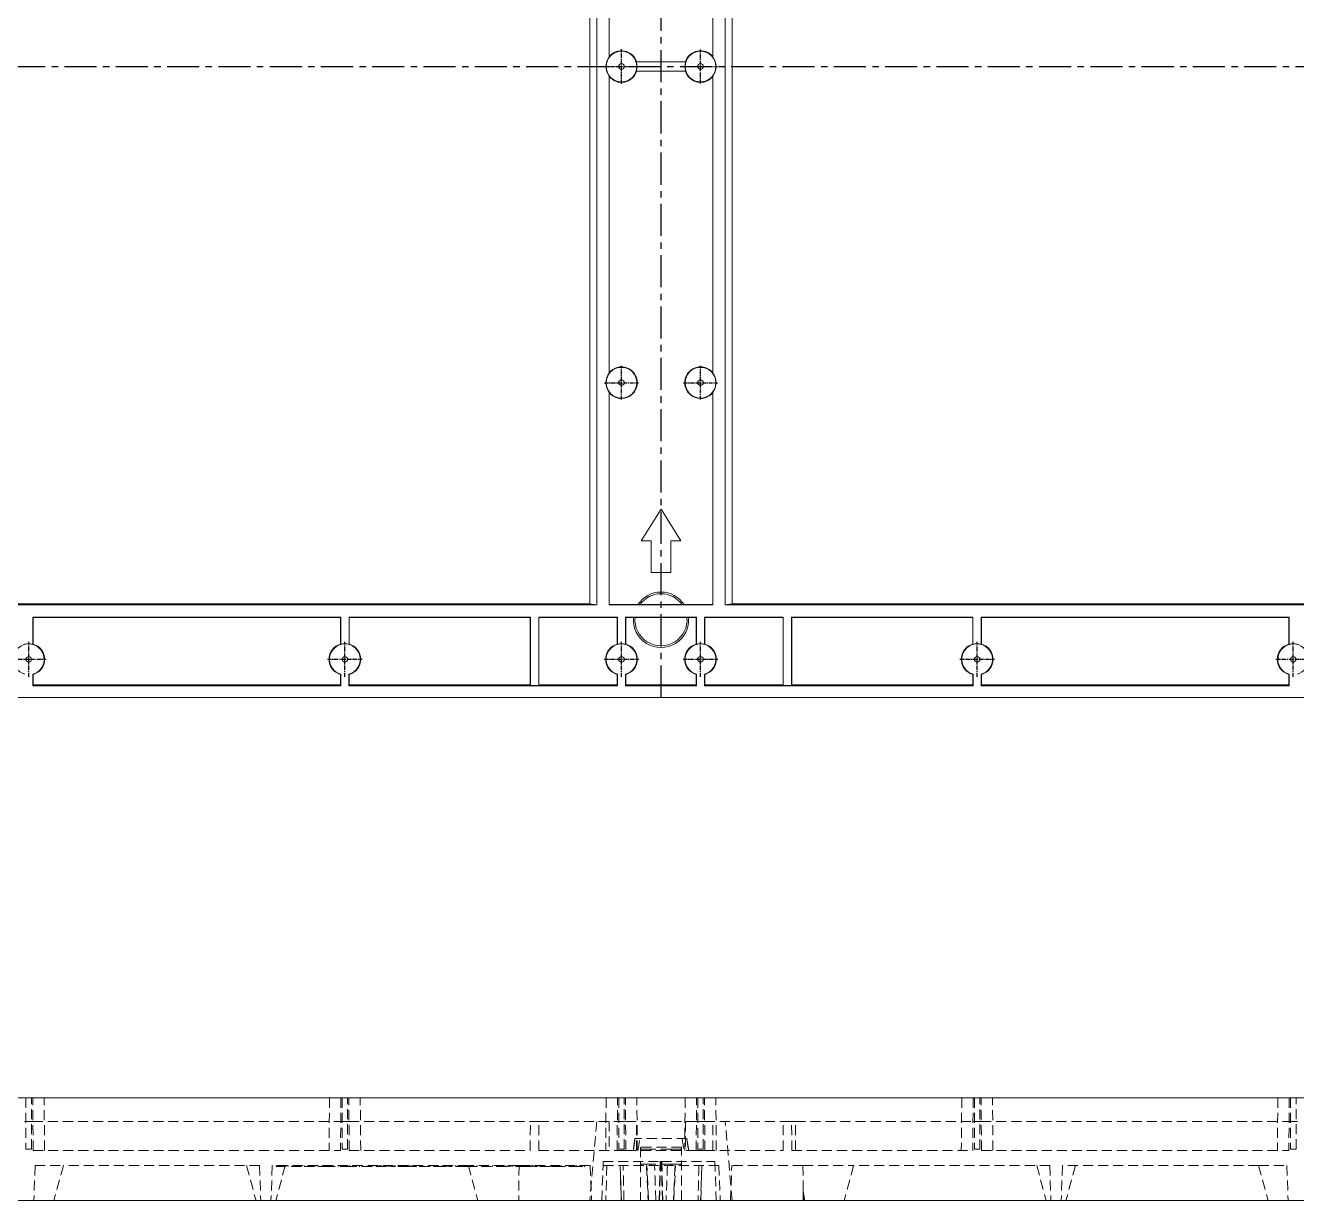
# Model space of a CAD drawing. Header units: millimetres. Extents: x 2761 to 3266, y -58 to 524.
# Drawn here: x 2931 to 3091.8, y 227.9 to 376.5 of the extents above; entities that cross this region are included whole.
import ezdxf

# ---------------------------------------------------------------- set-up
doc = ezdxf.new("R2010")
doc.units = ezdxf.units.MM
doc.linetypes.add('CENTER', pattern=[10.16, 6.35, -1.27, 1.27, -1.27])
doc.linetypes.add('HIDDEN', pattern=[1.905, 1.27, -0.635])

msp = doc.modelspace()

# ---------------------------------------------------------------- linework, layer by layer
at = {"color": 1, "linetype": 'CENTER', "ltscale": 0.6388}
for p, q in [((3011.409, 291.492), (3011.409, 451.192)), ((2851.559, 371.342), (3171.259, 371.342))]:
    msp.add_line(p, q, dxfattribs=at)
at = {"color": 7, "linetype": 'Continuous', "lineweight": 15}
for p, q in [((3002.402, 303.342), (3002.402, 439.342)), ((3003.277, 439.429), (3003.277, 303.255)), ((3019.54, 303.255), (3019.54, 439.429)), ((3020.415, 439.342), (3020.415, 303.342)), ((3004.861, 372.56), (3004.861, 410.124)), ((3017.956, 410.124), (3017.956, 372.56)), ((3008.285, 371.939), (3014.532, 371.939)), ((3004.861, 332.56), (3004.861, 370.124)), ((3014.532, 370.745), (3008.285, 370.745)), ((3017.956, 370.124), (3017.956, 332.56)), ((3004.861, 303.255), (3004.861, 330.124)), ((3017.956, 330.124), (3017.956, 303.255)), ((3011.409, 315.322), (3008.909, 311.322)), ((3013.909, 311.322), (3011.409, 315.322)), ((3008.909, 311.322), (3010.159, 311.322)), ((3010.159, 311.322), (3010.159, 307.322)), ((3012.659, 311.322), (3013.909, 311.322)), ((3012.659, 307.322), (3012.659, 311.322)), ((3012.659, 307.322), (3010.159, 307.322)), ((2868.409, 303.342), (3002.402, 303.342)), ((3003.277, 303.255), (2868.409, 303.255)), ((3003.277, 303.255), (3002.402, 303.342)), ((3008.494, 303.287), (3004.861, 303.287)), ((3017.956, 303.255), (3004.861, 303.255)), ((3014.077, 303.274), (3008.741, 303.274)), ((3017.956, 303.287), (3014.323, 303.287)), ((3020.415, 303.342), (3019.54, 303.255)), ((3154.409, 303.255), (3019.54, 303.255)), ((3020.415, 303.342), (3154.409, 303.342)), ((2931.93, 301.671), (2970.887, 301.671)), ((2931.93, 298.241), (2931.93, 301.671)), ((2931.962, 301.639), (2931.93, 301.671)), ((2931.962, 298.266), (2931.962, 301.639)), ((2931.962, 301.639), (2970.855, 301.639)), ((2970.855, 301.639), (2970.887, 301.671)), ((2970.855, 298.266), (2970.855, 301.639)), ((2970.887, 301.671), (2970.887, 298.241)), ((2971.93, 301.671), (2994.887, 301.671)), ((2971.93, 298.241), (2971.93, 301.671)), ((2971.962, 301.639), (2971.93, 301.671)), ((2971.962, 301.639), (2994.855, 301.639)), ((2971.962, 298.266), (2971.962, 301.639)), ((2994.855, 301.639), (2994.887, 301.671)), ((2994.855, 293.108), (2994.855, 301.639)), ((2994.887, 301.671), (2994.887, 293.044)), ((2995.93, 301.671), (3005.887, 301.671)), ((2995.93, 293.044), (2995.93, 301.671)), ((2995.962, 301.639), (2995.93, 301.671)), ((2995.962, 301.639), (3005.855, 301.639)), ((2995.962, 293.108), (2995.962, 301.639)), ((3005.855, 301.639), (3005.887, 301.671)), ((3005.855, 298.266), (3005.855, 301.639)), ((3005.887, 298.241), (3005.887, 301.671)), ((3015.887, 301.671), (3006.93, 301.671)), ((3006.93, 301.671), (3006.93, 298.241)), ((3006.93, 301.671), (3006.962, 301.639)), ((3006.962, 301.639), (3006.962, 298.266)), ((3006.962, 301.639), (3007.918, 301.639)), ((3014.688, 301.652), (3008.129, 301.652)), ((3014.899, 301.639), (3015.855, 301.639)), ((3015.855, 301.639), (3015.887, 301.671)), ((3015.855, 301.639), (3015.855, 298.266)), ((3015.887, 298.241), (3015.887, 301.671)), ((3016.93, 301.671), (3026.887, 301.671)), ((3016.93, 301.671), (3016.93, 298.241)), ((3016.962, 301.639), (3016.93, 301.671)), ((3016.962, 298.266), (3016.962, 301.639)), ((3016.962, 301.639), (3026.855, 301.639)), ((3026.855, 301.639), (3026.887, 301.671)), ((3026.855, 293.108), (3026.855, 301.639)), ((3026.887, 301.671), (3026.887, 293.044)), ((3027.93, 293.044), (3027.93, 301.688)), ((3027.962, 293.108), (3027.962, 301.654)), ((3028.409, 301.671), (3050.887, 301.671)), ((3028.409, 301.639), (3028.409, 301.671)), ((3028.409, 301.639), (3050.855, 301.639)), ((3050.855, 301.639), (3050.887, 301.671)), ((3050.855, 298.266), (3050.855, 301.639)), ((3050.887, 301.671), (3050.887, 298.241)), ((3051.93, 301.671), (3090.887, 301.671)), ((3051.93, 298.241), (3051.93, 301.671)), ((3051.962, 301.639), (3051.93, 301.671)), ((3051.962, 298.266), (3051.962, 301.639)), ((3051.962, 301.639), (3090.855, 301.639)), ((3090.855, 301.639), (3090.887, 301.671)), ((3090.855, 298.266), (3090.855, 301.639)), ((3090.887, 301.671), (3090.887, 298.241)), ((2931.904, 292.992), (2931.904, 294.463)), ((2931.962, 293.108), (2931.962, 294.419)), ((2970.855, 293.108), (2970.855, 294.419)), ((2970.914, 294.463), (2970.914, 292.992)), ((2971.904, 292.992), (2971.904, 294.463)), ((2971.962, 293.108), (2971.962, 294.419)), ((3005.855, 294.419), (3005.855, 293.108)), ((3005.914, 294.463), (3005.914, 292.992)), ((3006.904, 292.992), (3006.904, 294.463)), ((3006.962, 294.419), (3006.962, 293.108)), ((3015.855, 294.419), (3015.855, 293.108)), ((3015.914, 294.463), (3015.914, 292.992)), ((3016.904, 292.992), (3016.904, 294.463)), ((3016.962, 294.419), (3016.962, 293.108)), ((3050.855, 293.108), (3050.855, 294.419)), ((3050.914, 294.463), (3050.914, 292.992)), ((3051.904, 292.992), (3051.904, 294.463)), ((3051.962, 293.108), (3051.962, 294.419)), ((3090.855, 293.108), (3090.855, 294.419)), ((3090.914, 294.463), (3090.914, 292.992)), ((2931.962, 293.108), (2931.904, 292.992)), ((2931.904, 292.992), (2970.914, 292.992)), ((2931.962, 293.108), (2970.855, 293.108)), ((2970.914, 292.992), (2970.855, 293.108)), ((2971.962, 293.108), (2971.904, 292.992)), ((2971.904, 292.992), (3005.914, 292.992)), ((2971.962, 293.108), (2994.855, 293.108)), ((2994.855, 293.108), (2994.887, 293.044)), ((2994.887, 293.044), (2995.93, 293.044)), ((2995.962, 293.108), (2995.93, 293.044)), ((2995.962, 293.108), (3005.855, 293.108)), ((3005.855, 293.108), (3005.914, 292.992)), ((3006.962, 293.108), (3006.904, 292.992)), ((3006.904, 292.992), (3015.914, 292.992)), ((3006.962, 293.108), (3015.855, 293.108)), ((3015.855, 293.108), (3015.914, 292.992)), ((3016.962, 293.108), (3016.904, 292.992)), ((3016.904, 292.992), (3050.914, 292.992)), ((3016.962, 293.108), (3026.855, 293.108)), ((3026.855, 293.108), (3026.887, 293.044)), ((3026.887, 293.044), (3027.93, 293.044)), ((3027.962, 293.108), (3027.93, 293.044)), ((3027.962, 293.108), (3050.855, 293.108)), ((3050.914, 292.992), (3050.855, 293.108)), ((3051.962, 293.108), (3051.904, 292.992)), ((3051.904, 292.992), (3090.914, 292.992)), ((3051.962, 293.108), (3090.855, 293.108)), ((3090.914, 292.992), (3090.855, 293.108)), ((2851.559, 291.492), (3171.259, 291.492)), ((2851.559, 240.862), (3171.259, 240.862)), ((2851.899, 227.862), (3170.918, 227.862))]:
    msp.add_line(p, q, dxfattribs=at)
at = {"color": 1, "linetype": 'CENTER', "ltscale": 0.080052}
for p, q in [((3006.409, 369.141), (3006.409, 373.544)), ((3004.207, 371.342), (3008.61, 371.342)), ((2931.409, 294.141), (2931.409, 298.544)), ((2971.409, 294.141), (2971.409, 298.544)), ((3006.409, 294.141), (3006.409, 298.544)), ((3016.409, 294.141), (3016.409, 298.544)), ((3051.409, 294.141), (3051.409, 298.544)), ((3091.409, 294.141), (3091.409, 298.544)), ((2929.207, 296.342), (2933.61, 296.342)), ((2969.207, 296.342), (2973.61, 296.342)), ((3004.207, 296.342), (3008.61, 296.342)), ((3014.207, 296.342), (3018.61, 296.342)), ((3049.207, 296.342), (3053.61, 296.342)), ((3089.207, 296.342), (3093.61, 296.342))]:
    msp.add_line(p, q, dxfattribs=at)
at = {"color": 1, "linetype": 'CENTER', "ltscale": 0.077731}
for p, q in [((3016.409, 369.205), (3016.409, 373.48)), ((3014.271, 371.342), (3018.546, 371.342)), ((3006.409, 329.205), (3006.409, 333.48)), ((3016.409, 329.205), (3016.409, 333.48)), ((3004.271, 331.342), (3008.546, 331.342)), ((3014.271, 331.342), (3018.546, 331.342))]:
    msp.add_line(p, q, dxfattribs=at)
at = {"color": 8, "linetype": 'HIDDEN', "lineweight": 0}
for p, q in [((2931.059, 240.862), (2931.059, 234.362)), ((2931.759, 234.362), (2931.759, 240.862)), ((2931.962, 234.212), (2931.904, 240.862)), ((2933.41, 234.212), (2933.352, 240.862)), ((2969.465, 240.862), (2969.407, 234.212)), ((2970.914, 240.862), (2970.855, 234.212)), ((2971.059, 240.862), (2971.059, 234.362)), ((2971.759, 234.362), (2971.759, 240.862)), ((2971.962, 234.212), (2971.904, 240.862)), ((2973.41, 234.212), (2973.352, 240.862)), ((3004.465, 240.862), (3004.407, 234.212)), ((3005.855, 234.212), (3005.914, 240.862)), ((3006.059, 240.862), (3006.059, 234.362)), ((3006.759, 234.362), (3006.759, 240.862)), ((3006.962, 234.212), (3006.904, 240.862)), ((3008.41, 234.212), (3008.352, 240.862)), ((3014.465, 240.862), (3014.407, 234.212)), ((3015.855, 234.212), (3015.914, 240.862)), ((3016.059, 240.862), (3016.059, 234.362)), ((3016.759, 234.362), (3016.759, 240.862)), ((3016.962, 234.212), (3016.904, 240.862)), ((3018.41, 234.212), (3018.352, 240.862)), ((3049.465, 240.862), (3049.407, 234.212)), ((3050.914, 240.862), (3050.855, 234.212)), ((3051.059, 240.862), (3051.059, 234.362)), ((3051.759, 234.362), (3051.759, 240.862)), ((3051.962, 234.212), (3051.904, 240.862)), ((3053.41, 234.212), (3053.352, 240.862)), ((3089.465, 240.862), (3089.407, 234.212)), ((3090.914, 240.862), (3090.855, 234.212)), ((3091.059, 240.862), (3091.059, 234.362)), ((3091.759, 234.362), (3091.759, 240.862)), ((2931.93, 237.862), (2930.887, 237.862)), ((2931.93, 237.862), (2970.887, 237.862)), ((2971.93, 237.862), (2970.887, 237.862)), ((2971.93, 237.862), (2994.887, 237.862)), ((2994.855, 234.212), (2994.887, 237.862)), ((2994.887, 237.862), (2995.93, 237.862)), ((2995.962, 234.212), (2995.93, 237.862)), ((2995.93, 237.862), (3005.887, 237.862)), ((3003.277, 237.862), (3002.402, 227.862)), ((3004.861, 237.862), (3004.861, 234.212)), ((3006.93, 237.862), (3005.887, 237.862)), ((3015.887, 237.862), (3006.93, 237.862)), ((3016.93, 237.862), (3015.887, 237.862)), ((3016.93, 237.862), (3026.887, 237.862)), ((3017.956, 234.212), (3017.956, 237.862)), ((3020.415, 227.862), (3019.54, 237.862)), ((3026.855, 234.212), (3026.887, 237.862)), ((3026.887, 237.862), (3027.93, 237.862)), ((3027.962, 234.212), (3027.93, 237.862)), ((3027.93, 237.862), (3028.409, 237.862)), ((3028.409, 234.212), (3028.409, 237.862)), ((3028.409, 237.862), (3050.887, 237.862)), ((3051.93, 237.862), (3050.887, 237.862)), ((3051.93, 237.862), (3090.887, 237.862)), ((3091.93, 237.862), (3090.887, 237.862)), ((3008.115, 235.705), (3007.905, 234.212)), ((3014.702, 235.705), (3008.115, 235.705)), ((3014.912, 234.212), (3014.702, 235.705)), ((2931.059, 234.362), (2931.759, 234.362)), ((2931.962, 234.212), (2970.855, 234.212)), ((2971.059, 234.362), (2971.759, 234.362)), ((2971.962, 234.212), (2994.855, 234.212)), ((2995.962, 234.212), (3005.855, 234.212)), ((3006.962, 234.212), (3005.855, 234.212)), ((3006.059, 234.362), (3006.759, 234.362)), ((3006.962, 234.212), (3015.855, 234.212)), ((3013.996, 234.628), (3008.821, 234.628)), ((3008.821, 234.628), (3008.821, 227.862)), ((3008.909, 234.212), (3008.909, 234.363)), ((3008.909, 234.363), (3010.159, 234.363)), ((3012.659, 234.363), (3010.159, 234.363)), ((3010.159, 234.212), (3010.159, 234.363)), ((3011.409, 234.212), (3011.409, 234.363)), ((3012.659, 234.212), (3012.659, 234.363)), ((3012.659, 234.363), (3013.909, 234.363)), ((3013.909, 234.212), (3013.909, 234.363)), ((3013.996, 227.862), (3013.996, 234.628)), ((3014.899, 234.212), (3014.878, 234.362)), ((3016.962, 234.212), (3015.855, 234.212)), ((3016.059, 234.362), (3016.759, 234.362)), ((3016.962, 234.212), (3026.855, 234.212)), ((3027.962, 234.212), (3050.855, 234.212)), ((3051.059, 234.362), (3051.759, 234.362)), ((3051.962, 234.212), (3090.855, 234.212)), ((3091.059, 234.362), (3091.759, 234.362)), ((2932.215, 232.311), (2932.06, 227.862)), ((2932.215, 232.311), (2935.785, 232.311)), ((2935.785, 232.311), (2934.57, 227.862)), ((2960.602, 232.311), (2935.785, 232.311)), ((2958.947, 232.311), (2960.162, 227.862)), ((2960.602, 232.311), (2960.757, 227.862)), ((2962.215, 232.311), (2962.06, 227.862)), ((2987.032, 232.311), (2962.215, 232.311)), ((2963.87, 232.311), (2962.655, 227.862)), ((2962.726, 232.162), (2962.726, 232.311)), ((2962.822, 232.162), (2962.822, 232.311)), ((2963.208, 232.162), (2963.208, 232.311)), ((2963.305, 232.162), (2963.305, 232.311)), ((2963.576, 232.162), (2963.576, 232.311)), ((2963.656, 232.162), (2963.656, 232.311)), ((2964.212, 232.162), (2964.212, 232.311)), ((2964.233, 232.162), (2964.233, 232.311)), ((2964.245, 232.162), (2964.245, 232.311)), ((2964.842, 232.162), (2964.842, 232.311)), ((2964.897, 232.162), (2964.897, 232.311)), ((2965.383, 232.143), (2965.383, 232.329)), ((2965.867, 232.143), (2965.867, 232.329)), ((2966.253, 232.162), (2966.253, 232.311)), ((2966.253, 232.162), (2967.654, 232.162)), ((2967.654, 232.162), (2967.654, 232.311)), ((2968.041, 232.162), (2968.041, 232.311)), ((2968.041, 232.162), (2968.476, 232.162)), ((2968.476, 232.162), (2968.476, 232.311)), ((2968.476, 232.162), (2968.911, 232.162)), ((2968.815, 232.162), (2968.815, 232.311)), ((2968.911, 232.162), (2968.911, 232.311)), ((2968.911, 232.162), (2970.554, 232.162)), ((2970.02, 232.162), (2970.02, 232.311)), ((2970.554, 232.162), (2970.554, 232.311)), ((2970.843, 232.329), (2970.843, 232.143)), ((2970.893, 232.162), (2970.893, 232.311)), ((2971.227, 232.162), (2971.227, 232.311)), ((2971.279, 232.329), (2971.279, 232.143)), ((2971.327, 232.162), (2971.327, 232.311)), ((2971.402, 232.162), (2971.402, 232.311)), ((2971.502, 232.162), (2971.502, 232.311)), ((2971.931, 232.162), (2971.931, 232.311)), ((2971.941, 232.162), (2971.941, 232.311)), ((2971.964, 232.162), (2971.964, 232.311)), ((2972.026, 232.162), (2972.026, 232.311)), ((2972.043, 232.162), (2972.043, 232.311)), ((2972.375, 232.162), (2972.375, 232.311)), ((2972.427, 232.162), (2972.427, 232.311)), ((2972.598, 232.162), (2972.598, 232.311)), ((2972.72, 232.162), (2972.72, 232.311)), ((2972.826, 232.143), (2972.826, 232.329)), ((2972.826, 232.162), (2972.826, 232.311)), ((2972.868, 232.162), (2972.868, 232.311)), ((2973.26, 232.143), (2973.26, 232.329)), ((2973.55, 232.162), (2973.55, 232.311)), ((2973.55, 232.162), (2974.952, 232.162)), ((2974.952, 232.162), (2974.952, 232.311)), ((2975.387, 232.162), (2975.387, 232.311)), ((2975.387, 232.162), (2977.754, 232.162)), ((2975.435, 232.329), (2975.435, 232.143)), ((2975.734, 232.162), (2975.734, 232.311)), ((2975.786, 232.162), (2975.786, 232.311)), ((2975.869, 232.329), (2975.869, 232.143)), ((2976.06, 232.162), (2976.06, 232.311)), ((2976.549, 232.162), (2976.549, 232.311)), ((2976.558, 232.162), (2976.558, 232.311)), ((2976.846, 232.162), (2976.846, 232.311)), ((2976.964, 232.162), (2976.964, 232.311)), ((2977.075, 232.162), (2977.075, 232.311)), ((2977.183, 232.162), (2977.183, 232.311)), ((2977.271, 232.162), (2977.271, 232.311)), ((2977.358, 232.162), (2977.358, 232.311)), ((2977.704, 232.162), (2977.704, 232.311)), ((2977.706, 232.162), (2977.706, 232.311)), ((2977.754, 232.162), (2977.754, 232.311)), ((2978.141, 232.329), (2978.141, 232.143)), ((2978.335, 232.329), (2978.335, 232.143)), ((2978.458, 232.162), (2978.458, 232.311)), ((2978.576, 232.329), (2978.576, 232.143)), ((2978.769, 232.329), (2978.769, 232.143)), ((2978.832, 232.162), (2978.832, 232.311)), ((2978.93, 232.162), (2978.93, 232.311)), ((2978.987, 232.162), (2978.987, 232.311)), ((2979.283, 232.162), (2979.283, 232.311)), ((2979.319, 232.162), (2979.319, 232.311)), ((2979.343, 232.162), (2979.343, 232.311)), ((2979.361, 232.162), (2979.361, 232.311)), ((2979.476, 232.162), (2979.476, 232.311)), ((2979.546, 232.162), (2979.546, 232.311)), ((2979.597, 232.162), (2979.597, 232.311)), ((2979.778, 232.162), (2979.778, 232.311)), ((2979.978, 232.162), (2979.978, 232.311)), ((2980.026, 232.162), (2980.026, 232.311)), ((2980.11, 232.162), (2980.11, 232.311)), ((2980.413, 232.162), (2980.413, 232.311)), ((2980.461, 232.162), (2980.461, 232.311)), ((2980.847, 232.162), (2980.847, 232.311)), ((2980.847, 232.162), (2982.249, 232.162)), ((2982.249, 232.162), (2982.249, 232.311)), ((2982.635, 232.329), (2982.635, 232.143)), ((2982.828, 232.162), (2982.828, 232.311)), ((2982.913, 232.162), (2982.913, 232.311)), ((2982.946, 232.162), (2982.946, 232.311)), ((2983.071, 232.329), (2983.071, 232.143)), ((2983.273, 232.162), (2983.273, 232.311)), ((2983.717, 232.162), (2983.717, 232.311)), ((2983.828, 232.162), (2983.828, 232.311)), ((2983.831, 232.162), (2983.831, 232.311)), ((2984.169, 232.162), (2984.169, 232.311)), ((2984.219, 232.162), (2984.219, 232.311)), ((2984.372, 232.162), (2984.372, 232.311)), ((2984.472, 232.162), (2984.472, 232.311)), ((2984.472, 232.162), (2984.488, 232.162)), ((2984.52, 232.162), (2984.52, 232.311)), ((2984.61, 232.162), (2984.61, 232.311)), ((2984.906, 232.162), (2984.906, 232.311)), ((2984.956, 232.162), (2984.956, 232.311)), ((2985.438, 232.329), (2985.438, 232.143)), ((2985.725, 232.162), (2985.725, 232.311)), ((2985.831, 232.162), (2985.831, 232.311)), ((2985.921, 232.329), (2985.921, 232.143)), ((2986.112, 232.162), (2986.112, 232.311)), ((2986.269, 232.162), (2986.269, 232.311)), ((2986.33, 232.162), (2986.33, 232.311)), ((2986.753, 232.162), (2986.753, 232.311)), ((2986.758, 232.162), (2986.753, 232.162)), ((2986.758, 232.162), (2986.758, 232.311)), ((2986.758, 232.162), (2987.661, 232.162)), ((2986.761, 232.162), (2986.761, 232.311)), ((2986.809, 232.162), (2986.809, 232.311)), ((2987.032, 232.311), (2988.247, 227.862)), ((2993.445, 232.311), (2987.032, 232.311)), ((2987.661, 232.162), (2987.661, 232.311)), ((2987.661, 232.162), (2988.145, 232.162)), ((2988.145, 232.162), (2988.145, 232.311)), ((2988.676, 232.162), (2988.676, 232.311)), ((2988.676, 232.162), (2990.077, 232.162)), ((2990.077, 232.162), (2990.077, 232.311)), ((2990.609, 232.162), (2990.609, 232.311)), ((2990.719, 232.162), (2990.719, 232.311)), ((2991.093, 232.162), (2991.093, 232.311)), ((2991.31, 232.162), (2991.31, 232.311)), ((2991.604, 232.162), (2991.604, 232.311)), ((2991.962, 232.162), (2991.962, 232.311)), ((2992.108, 232.162), (2992.108, 232.311)), ((2992.227, 232.162), (2992.108, 232.162)), ((2992.349, 232.162), (2992.349, 232.311)), ((2992.591, 232.143), (2992.591, 232.329)), ((2992.591, 232.162), (2992.591, 232.311)), ((2993.025, 232.329), (2993.025, 232.143)), ((2993.123, 232.162), (2993.123, 232.311)), ((2993.173, 232.162), (2993.173, 232.311)), ((2993.294, 232.162), (2993.294, 232.311)), ((2993.445, 232.311), (2993.425, 227.862)), ((3002.46, 232.311), (2993.445, 232.311)), ((2993.509, 232.329), (2993.509, 232.143)), ((2993.599, 232.162), (2993.599, 232.311)), ((2993.605, 232.162), (2993.605, 232.311)), ((2993.639, 232.162), (2993.639, 232.311)), ((2993.651, 232.162), (2993.651, 232.311)), ((2993.838, 232.162), (2993.838, 232.311)), ((2993.895, 232.162), (2993.895, 232.311)), ((2993.905, 232.162), (2993.905, 232.311)), ((2994.349, 232.162), (2994.349, 232.311)), ((2994.397, 232.162), (2994.397, 232.311)), ((2994.427, 232.162), (2994.427, 232.311)), ((2994.445, 232.162), (2994.445, 232.311)), ((2994.502, 232.162), (2994.502, 232.311)), ((2994.865, 232.162), (2994.865, 232.311)), ((2995.016, 232.162), (2995.016, 232.311)), ((2995.071, 232.162), (2995.071, 232.311)), ((2995.091, 232.162), (2995.091, 232.311)), ((2995.166, 232.162), (2995.166, 232.311)), ((2995.201, 232.143), (2995.201, 232.329)), ((2995.345, 232.162), (2995.345, 232.311)), ((2995.513, 232.162), (2995.345, 232.162)), ((2995.532, 232.162), (2995.532, 232.311)), ((2995.635, 232.162), (2995.635, 232.311)), ((2995.683, 232.143), (2995.683, 232.329)), ((2995.828, 232.162), (2995.828, 232.311)), ((2996.071, 232.162), (2996.071, 232.311)), ((2996.071, 232.162), (2997.472, 232.162)), ((2996.645, 232.162), (2996.645, 232.311)), ((2997.472, 232.162), (2997.472, 232.311)), ((2997.472, 232.162), (2997.954, 232.162)), ((2997.686, 232.162), (2997.686, 232.311)), ((2997.954, 232.162), (2997.954, 232.311)), ((2997.954, 232.162), (2999.357, 232.162)), ((2998.786, 232.162), (2998.786, 232.311)), ((2999.357, 232.162), (2999.357, 232.311)), ((2999.743, 232.162), (2999.743, 232.311)), ((3000.199, 232.162), (3000.199, 232.311)), ((3000.227, 232.162), (3000.227, 232.311)), ((3000.443, 232.162), (3000.443, 232.311)), ((3000.736, 232.162), (3000.736, 232.311)), ((3001.097, 232.162), (3001.097, 232.311)), ((3001.24, 232.162), (3001.24, 232.311)), ((3001.361, 232.162), (3001.24, 232.162)), ((3001.483, 232.162), (3001.483, 232.311)), ((3001.724, 232.143), (3001.724, 232.329)), ((3001.724, 232.162), (3001.724, 232.311)), ((3002.46, 232.311), (3002.616, 227.862)), ((3003.918, 227.862), (3004.074, 232.311)), ((3004.091, 232.808), (3004.074, 232.311)), ((3018.743, 232.311), (3004.074, 232.311)), ((3004.091, 232.808), (3011.357, 232.808)), ((3004.572, 232.311), (3004.416, 227.862)), ((3006.229, 232.311), (3006.384, 227.862)), ((3010.159, 232.46), (3008.909, 232.46)), ((3008.909, 232.46), (3008.909, 232.311)), ((3009.569, 232.311), (3009.795, 227.862)), ((3009.843, 227.862), (3009.617, 232.311)), ((3010.159, 232.46), (3010.159, 232.311)), ((3012.659, 232.46), (3010.159, 232.46)), ((3011.19, 227.862), (3011.309, 232.808)), ((3011.357, 232.808), (3011.238, 227.862)), ((3011.357, 232.808), (3011.46, 232.808)), ((3011.409, 232.46), (3011.409, 232.311)), ((3011.579, 227.862), (3011.46, 232.808)), ((3011.46, 232.808), (3018.228, 232.808)), ((3011.508, 232.808), (3011.627, 227.862)), ((3012.659, 232.46), (3012.659, 232.311)), ((3013.909, 232.46), (3012.659, 232.46)), ((3013.2, 232.311), (3012.974, 227.862)), ((3013.022, 227.862), (3013.248, 232.311)), ((3013.909, 232.46), (3013.909, 232.311)), ((3016.433, 227.862), (3016.588, 232.311)), ((3018.228, 232.808), (3018.401, 227.862)), ((3018.743, 232.311), (3018.899, 227.862)), ((3020.201, 227.862), (3020.357, 232.311)), ((3029.372, 232.311), (3020.357, 232.311)), ((3029.372, 232.311), (3029.386, 229.119)), ((3029.372, 232.311), (3035.785, 232.311)), ((3035.785, 232.311), (3034.57, 227.862)), ((3060.602, 232.311), (3035.785, 232.311)), ((3058.947, 232.311), (3060.162, 227.862)), ((3060.602, 232.311), (3060.757, 227.862)), ((3062.215, 232.311), (3062.06, 227.862)), ((3087.032, 232.311), (3062.215, 232.311)), ((3063.87, 232.311), (3062.655, 227.862)), ((3087.032, 232.311), (3088.247, 227.862)), ((3087.032, 232.311), (3090.602, 232.311)), ((3090.602, 232.311), (3090.757, 227.862)), ((3029.386, 229.119), (3029.392, 227.862))]:
    msp.add_line(p, q, dxfattribs=at)
at = {"color": 7, "linetype": 'Continuous', "lineweight": 15, "flags": 128}
for points in [[(3007.918, 301.639), (3008.014, 301.645), (3008.129, 301.652)], [(3014.688, 301.652), (3014.727, 301.65), (3014.878, 301.641), (3014.899, 301.639)], [(3027.962, 301.654), (3027.945, 301.672), (3027.93, 301.688)], [(2931.962, 298.266), (2931.945, 298.253), (2931.93, 298.241)], [(2970.855, 298.266), (2970.872, 298.253), (2970.887, 298.241)], [(2971.962, 298.266), (2971.945, 298.253), (2971.93, 298.241)], [(3005.855, 298.266), (3005.872, 298.253), (3005.887, 298.241)], [(3006.962, 298.266), (3006.96, 298.265), (3006.93, 298.241)], [(3015.855, 298.266), (3015.876, 298.25), (3015.887, 298.241)], [(3016.962, 298.266), (3016.96, 298.265), (3016.93, 298.241)], [(3050.855, 298.266), (3050.872, 298.253), (3050.887, 298.241)], [(3051.962, 298.266), (3051.945, 298.253), (3051.93, 298.241)], [(3090.855, 298.266), (3090.872, 298.253), (3090.887, 298.241)], [(2931.904, 294.463), (2931.937, 294.437), (2931.96, 294.42), (2931.962, 294.419)], [(2971.904, 294.463), (2971.937, 294.437), (2971.96, 294.42), (2971.962, 294.419)], [(3051.904, 294.463), (3051.937, 294.437), (3051.96, 294.42), (3051.962, 294.419)]]:
    msp.add_lwpolyline(points, dxfattribs=at)
at = {"color": 8, "linetype": 'HIDDEN', "lineweight": 0, "flags": 128}
for points in [[(3008.319, 234.212), (3008.289, 237.428), (3008.285, 237.862)], [(3014.532, 237.862), (3014.528, 237.428), (3014.498, 234.212)], [(3007.918, 234.212), (3008.014, 234.889), (3008.129, 235.705)], [(3014.688, 235.705), (3014.727, 235.426), (3014.878, 234.362), (3014.899, 234.212)], [(2966.253, 232.311), (2966.253, 232.311)], [(2966.253, 232.162), (2966.253, 232.162)], [(2967.654, 232.311), (2967.654, 232.311)], [(2967.654, 232.162), (2967.654, 232.162)], [(2968.041, 232.311), (2968.041, 232.311)], [(2968.041, 232.162), (2968.041, 232.162)], [(2968.476, 232.311), (2968.476, 232.311)], [(2968.476, 232.311), (2968.476, 232.311)], [(2968.476, 232.162), (2968.476, 232.162)], [(2968.476, 232.162), (2968.476, 232.162)], [(2968.911, 232.311), (2968.911, 232.311)], [(2968.911, 232.311), (2968.911, 232.311)], [(2968.911, 232.162), (2968.911, 232.162)], [(2968.911, 232.162), (2968.911, 232.162)], [(2970.554, 232.311), (2970.554, 232.311)], [(2970.554, 232.162), (2970.554, 232.162)], [(2973.55, 232.311), (2973.55, 232.311)], [(2973.55, 232.162), (2973.55, 232.162)], [(2974.952, 232.311), (2974.952, 232.311)], [(2974.952, 232.162), (2974.952, 232.162)], [(2975.387, 232.311), (2975.387, 232.311)], [(2975.387, 232.162), (2975.387, 232.162)], [(2980.847, 232.311), (2980.847, 232.311)], [(2980.847, 232.162), (2980.847, 232.162)], [(2982.249, 232.311), (2982.249, 232.311)], [(2982.249, 232.162), (2982.249, 232.162)], [(2982.828, 232.311), (2982.828, 232.311)], [(2982.828, 232.162), (2982.828, 232.162)], [(2987.661, 232.311), (2987.661, 232.311)], [(2987.661, 232.311), (2987.661, 232.311)], [(2987.661, 232.162), (2987.661, 232.162)], [(2987.661, 232.162), (2987.661, 232.162)], [(2988.145, 232.311), (2988.145, 232.311)], [(2988.145, 232.162), (2988.145, 232.162)], [(2988.676, 232.311), (2988.676, 232.311)], [(2988.676, 232.162), (2988.676, 232.162)], [(2990.077, 232.311), (2990.077, 232.311)], [(2990.077, 232.162), (2990.077, 232.162)], [(2997.472, 232.311), (2997.472, 232.311)], [(2997.472, 232.162), (2997.472, 232.162)], [(2997.954, 232.311), (2997.954, 232.311)], [(2997.954, 232.162), (2997.954, 232.162)]]:
    msp.add_lwpolyline(points, dxfattribs=at)
at = {"color": 7, "linetype": 'Continuous', "lineweight": 15}
for centre, radius in [((3006.409, 371.342), 1.943), ((3016.409, 371.342), 1.943), ((3006.409, 371.342), 0.35), ((3016.409, 371.342), 0.35), ((3006.409, 331.342), 1.943), ((3016.409, 331.342), 1.943), ((3006.409, 331.342), 0.35), ((3016.409, 331.342), 0.35), ((2931.409, 296.342), 0.35), ((2971.409, 296.342), 0.35), ((3006.409, 296.342), 0.35), ((3016.409, 296.342), 0.35), ((3051.409, 296.342), 0.35), ((3091.409, 296.342), 0.35)]:
    msp.add_circle(centre, radius, dxfattribs=at)
for centre, radius, start, end in [((3006.409, 371.342), 2.001, 17.35632, 140.64903), ((3016.409, 371.342), 2.001, 39.35097, 162.64368), ((3006.409, 371.342), 1.969, 141.79292, 218.20708), ((3006.409, 371.342), 1.969, 342.35389, 17.64611), ((3016.409, 371.342), 1.969, 162.35389, 197.64611), ((3016.409, 371.342), 1.969, 321.79292, 38.20708), ((3006.409, 371.342), 2.001, 219.35097, 342.64368), ((3016.409, 371.342), 2.001, 197.35632, 320.64903), ((3006.409, 331.342), 2.001, 219.35097, 140.64903), ((3016.409, 331.342), 2.001, 39.35097, 320.64903), ((3006.409, 331.342), 1.969, 141.79292, 218.20708), ((3016.409, 331.342), 1.969, 321.79292, 38.20708), ((3011.409, 301.342), 3.504, 33.71269, 146.28731), ((3011.409, 301.342), 3.294, 35.90341, 144.09659), ((3011.409, 301.342), 3.504, 175.1336, 4.8664), ((3011.409, 301.342), 3.294, 174.59533, 5.40467), ((3028.409, 308.342), 6.671, 265.88397, 270), ((3028.409, 308.342), 6.703, 266.17644, 270), ((2931.409, 296.342), 1.943, 284.75737, 255.24263), ((2931.409, 296.342), 1.969, 74.65482, 105.34518), ((2931.409, 296.342), 2.001, 286.04161, 73.95839), ((2971.409, 296.342), 2.001, 106.04161, 253.95839), ((2971.409, 296.342), 1.943, 284.75737, 255.24263), ((2971.409, 296.342), 1.969, 74.65482, 105.34518), ((2971.409, 296.342), 2.001, 286.04161, 73.95839), ((3006.409, 296.342), 2.001, 106.04161, 253.95839), ((3006.409, 296.342), 1.943, 284.75737, 255.24263), ((3006.409, 296.342), 1.969, 74.65482, 105.34518), ((3006.409, 296.342), 2.001, 286.04161, 73.95839), ((3016.409, 296.342), 2.001, 106.04161, 253.95839), ((3016.409, 296.342), 1.943, 284.75737, 255.24263), ((3016.409, 296.342), 1.969, 74.65482, 105.34518), ((3016.409, 296.342), 2.001, 286.04161, 73.95839), ((3051.409, 296.342), 2.001, 106.04161, 253.95839), ((3051.409, 296.342), 1.943, 284.75737, 255.24263), ((3051.409, 296.342), 1.969, 74.65482, 105.34518), ((3051.409, 296.342), 2.001, 286.04161, 73.95839), ((3091.409, 296.342), 2.001, 106.04161, 253.95839), ((3091.409, 296.342), 1.943, 284.75737, 255.24263), ((3091.409, 296.342), 1.969, 74.65482, 105.34518), ((2966.93, 299.633), 6.526, 306.9777, 307.61809), ((3001.93, 299.633), 6.526, 306.9777, 307.61809), ((3010.887, 299.633), 6.526, 232.38191, 233.0223), ((3011.93, 299.633), 6.526, 306.9777, 307.61809), ((3020.887, 299.633), 6.526, 232.38191, 233.0223), ((3046.93, 299.633), 6.526, 306.9777, 307.61809), ((3086.93, 299.633), 6.526, 306.9777, 307.61809)]:
    msp.add_arc(centre, radius, start, end, dxfattribs=at)
for points in [[(3008.494, 303.287), (3008.575, 303.282), (3008.657, 303.278), (3008.741, 303.274)], [(3014.077, 303.274), (3014.16, 303.278), (3014.242, 303.282), (3014.323, 303.287)]]:
    msp.add_open_spline(points, degree=3, dxfattribs=at)
at = {"color": 8, "linetype": 'HIDDEN', "lineweight": 0}
for points in [[(3008.494, 234.212), (3008.575, 234.71), (3008.657, 235.208), (3008.741, 235.705)], [(3014.077, 235.705), (3014.16, 235.208), (3014.242, 234.71), (3014.323, 234.212)], [(2980.11, 232.162), (2980.316, 232.162), (2980.431, 232.162), (2980.461, 232.162)], [(2984.61, 232.162), (2984.81, 232.162), (2984.926, 232.162), (2984.956, 232.162)], [(2985.725, 232.162), (2985.916, 232.162), (2986.26, 232.162), (2986.758, 232.162)], [(3006.409, 227.862), (3006.352, 229.345), (3006.296, 230.828), (3006.24, 232.311)], [(3016.577, 232.311), (3016.521, 230.828), (3016.465, 229.345), (3016.408, 227.862)], [(3029.6, 227.862), (3029.525, 228.28), (3029.454, 228.699), (3029.386, 229.119)], [(3029.386, 229.119), (3029.43, 228.7), (3029.474, 228.281), (3029.52, 227.862)]]:
    msp.add_open_spline(points, degree=3, dxfattribs=at)
for points, knots in [([(2962.726, 232.162), (2962.782, 232.162), (2962.881, 232.162), (2963.186, 232.162), (2963.498, 232.162), (2963.744, 232.162), (2964.018, 232.162), (2964.339, 232.162), (2964.695, 232.162), (2965.041, 232.162), (2965.309, 232.162), (2965.614, 232.162), (2965.828, 232.162), (2965.844, 232.162), (2965.852, 232.162)], [0, 0, 0, 0, 0.1456396, 0.2574989, 0.302997, 0.3432365, 0.3812235, 0.41993, 0.4744214, 0.5280877, 0.5878331, 0.6579041, 0.8335227, 1, 1, 1, 1]), ([(2970.859, 232.162), (2970.854, 232.162), (2970.837, 232.162), (2970.937, 232.162), (2971.11, 232.162), (2971.312, 232.162), (2971.402, 232.162)], [0, 0, 0, 0, 0.1322433, 0.5209297, 0.7864454, 1, 1, 1, 1]), ([(2971.402, 232.162), (2971.469, 232.162), (2971.596, 232.162), (2971.849, 232.162), (2972.104, 232.162), (2972.353, 232.162), (2972.576, 232.162), (2972.769, 232.162), (2972.982, 232.162), (2973.151, 232.162), (2973.251, 232.162), (2973.245, 232.162), (2973.242, 232.162)], [0, 0, 0, 0, 0.06263389, 0.11858449, 0.17467187, 0.22983704, 0.28858568, 0.35626334, 0.43668421, 0.59119573, 0.79513085, 1, 1, 1, 1]), ([(2978.182, 232.162), (2978.169, 232.162), (2978.102, 232.162), (2978.309, 232.162), (2978.642, 232.162), (2978.869, 232.162), (2979.132, 232.162), (2979.41, 232.162), (2979.686, 232.162), (2979.933, 232.162), (2980.048, 232.162), (2980.11, 232.162)], [0, 0, 0, 0, 0.0866113, 0.4267794, 0.5235607, 0.6054172, 0.6793523, 0.75373, 0.8274098, 0.9064495, 1, 1, 1, 1]), ([(2979.917, 232.162), (2979.881, 232.162), (2979.792, 232.162), (2979.599, 232.162), (2979.44, 232.162), (2979.361, 232.162)], [0, 0, 0, 0, 0.2615944, 0.6350386, 1, 1, 1, 1]), ([(2982.65, 232.162), (2982.645, 232.162), (2982.604, 232.162), (2982.769, 232.162), (2982.913, 232.162)], [0, 0, 0, 0, 0.1191619, 1, 1, 1, 1]), ([(2982.913, 232.162), (2983.136, 232.162), (2983.442, 232.162), (2984.149, 232.162), (2984.409, 232.162), (2984.61, 232.162)], [0.905133926, 0.905133926, 0.905133926, 0.905133926, 0.957347036, 0.957347036, 1, 1, 1, 1]), ([(2985.831, 232.162), (2985.752, 232.162), (2985.573, 232.162), (2985.458, 232.162), (2985.449, 232.162), (2985.445, 232.162)], [0, 0, 0, 0, 0.2921196, 0.663826, 1, 1, 1, 1]), ([(2990.609, 232.311), (2990.609, 232.311), (2990.609, 232.311), (2990.609, 232.311), (2990.646, 232.311), (2990.719, 232.311)], [0.53168283, 0.53168283, 0.53168283, 0.53168283, 0.76704401, 0.76704401, 0.85466596, 0.85466596, 0.85466596, 0.85466596]), ([(2990.609, 232.162), (2990.609, 232.162), (2990.609, 232.162), (2990.609, 232.162), (2990.646, 232.162), (2990.719, 232.162)], [0.53168283, 0.53168283, 0.53168283, 0.53168283, 0.76704401, 0.76704401, 0.85466596, 0.85466596, 0.85466596, 0.85466596]), ([(2990.719, 232.162), (2990.79, 232.162), (2990.908, 232.162), (2991.224, 232.162), (2991.409, 232.162), (2991.938, 232.162), (2992.18, 232.162), (2992.349, 232.162)], [0.85466596, 0.85466596, 0.85466596, 0.85466596, 0.89644148, 0.89644148, 0.93856243, 0.93856243, 1, 1, 1, 1]), ([(2991.31, 232.311), (2991.225, 232.311), (2991.168, 232.311), (2991.109, 232.311), (2991.093, 232.311), (2991.093, 232.311), (2991.093, 232.311), (2991.093, 232.311)], [0.30560826, 0.30560826, 0.30560826, 0.30560826, 0.34071592, 0.34071592, 0.37437966, 0.37437966, 0.5072744, 0.5072744, 0.5072744, 0.5072744]), ([(2991.31, 232.162), (2991.225, 232.162), (2991.168, 232.162), (2991.109, 232.162), (2991.093, 232.162), (2991.093, 232.162), (2991.093, 232.162), (2991.093, 232.162)], [0.30560826, 0.30560826, 0.30560826, 0.30560826, 0.34071592, 0.34071592, 0.37437966, 0.37437966, 0.5072744, 0.5072744, 0.5072744, 0.5072744]), ([(2993.042, 232.162), (2993.05, 232.162), (2993.065, 232.162), (2993.264, 232.162), (2993.529, 232.162), (2993.651, 232.162)], [0, 0, 0, 0, 0.3773171, 0.7138191, 1, 1, 1, 1]), ([(2993.489, 232.162), (2993.48, 232.162), (2993.387, 232.162), (2993.338, 232.162), (2993.294, 232.162)], [0, 0, 0, 0, 0.0934966, 1, 1, 1, 1]), ([(2993.651, 232.162), (2993.85, 232.162), (2994.076, 232.162), (2994.647, 232.162), (2994.913, 232.162), (2995.344, 232.162), (2995.514, 232.162), (2995.635, 232.162)], [0.903575554, 0.903575554, 0.903575554, 0.903575554, 0.930900288, 0.930900288, 0.965840112, 0.965840112, 1, 1, 1, 1]), ([(2999.743, 232.311), (2999.743, 232.311), (2999.743, 232.311), (2999.743, 232.311), (2999.779, 232.311), (2999.926, 232.311), (3000.042, 232.311), (3000.199, 232.311)], [0.51669694, 0.51669694, 0.51669694, 0.51669694, 0.74543117, 0.74543117, 0.83058598, 0.83058598, 0.9184555, 0.9184555, 0.9184555, 0.9184555]), ([(2999.743, 232.162), (2999.743, 232.162), (2999.743, 232.162), (2999.743, 232.162), (2999.779, 232.162), (2999.926, 232.162), (3000.042, 232.162), (3000.199, 232.162)], [0.51669694, 0.51669694, 0.51669694, 0.51669694, 0.74543117, 0.74543117, 0.83058598, 0.83058598, 0.9184555, 0.9184555, 0.9184555, 0.9184555]), ([(3000.199, 232.162), (3000.355, 232.162), (3000.543, 232.162), (3001.072, 232.162), (3001.313, 232.162), (3001.483, 232.162)], [0.918455499, 0.918455499, 0.918455499, 0.918455499, 0.951622563, 0.951622563, 1, 1, 1, 1]), ([(3000.443, 232.311), (3000.36, 232.311), (3000.302, 232.311), (3000.243, 232.311), (3000.227, 232.311), (3000.227, 232.311), (3000.227, 232.311), (3000.227, 232.311)], [0.29718362, 0.29718362, 0.29718362, 0.29718362, 0.33126869, 0.33126869, 0.36395189, 0.36395189, 0.49297576, 0.49297576, 0.49297576, 0.49297576]), ([(3000.443, 232.162), (3000.36, 232.162), (3000.302, 232.162), (3000.243, 232.162), (3000.227, 232.162), (3000.227, 232.162), (3000.227, 232.162), (3000.227, 232.162)], [0.29718362, 0.29718362, 0.29718362, 0.29718362, 0.33126869, 0.33126869, 0.36395189, 0.36395189, 0.49297576, 0.49297576, 0.49297576, 0.49297576]), ([(3006.723, 227.862), (3006.688, 229.295), (3006.654, 230.728), (3006.621, 232.162), (3006.62, 232.211), (3006.619, 232.261), (3006.617, 232.311)], [0.0000001992, 0.0000001992, 0.0000001992, 0.0000001992, 0.0043042239, 0.0043042239, 0.0043042239, 0.0044534103, 0.0044534103, 0.0044534103, 0.0044534103]), ([(3010.757, 227.862), (3010.707, 229.295), (3010.657, 230.728), (3010.607, 232.162), (3010.605, 232.211), (3010.604, 232.261), (3010.602, 232.311)], [0.0000001992, 0.0000001992, 0.0000001992, 0.0000001992, 0.0043049861, 0.0043049861, 0.0043049861, 0.0044541981, 0.0044541981, 0.0044541981, 0.0044541981]), ([(3012.215, 232.311), (3012.214, 232.261), (3012.212, 232.211), (3012.21, 232.162), (3012.16, 230.728), (3012.11, 229.295), (3012.06, 227.862)], [-0.000149212, -0.000149212, -0.000149212, -0.000149212, 0, 0, 0, 0.0043047869, 0.0043047869, 0.0043047869, 0.0043047869]), ([(3016.2, 232.311), (3016.198, 232.261), (3016.197, 232.211), (3016.196, 232.162), (3016.163, 230.728), (3016.129, 229.295), (3016.094, 227.862)], [-0.0001491864, -0.0001491864, -0.0001491864, -0.0001491864, 0, 0, 0, 0.0043040247, 0.0043040247, 0.0043040247, 0.0043040247])]:
    msp.add_open_spline(points, degree=3, knots=knots, dxfattribs=at)

doc.saveas('drawing.dxf')
